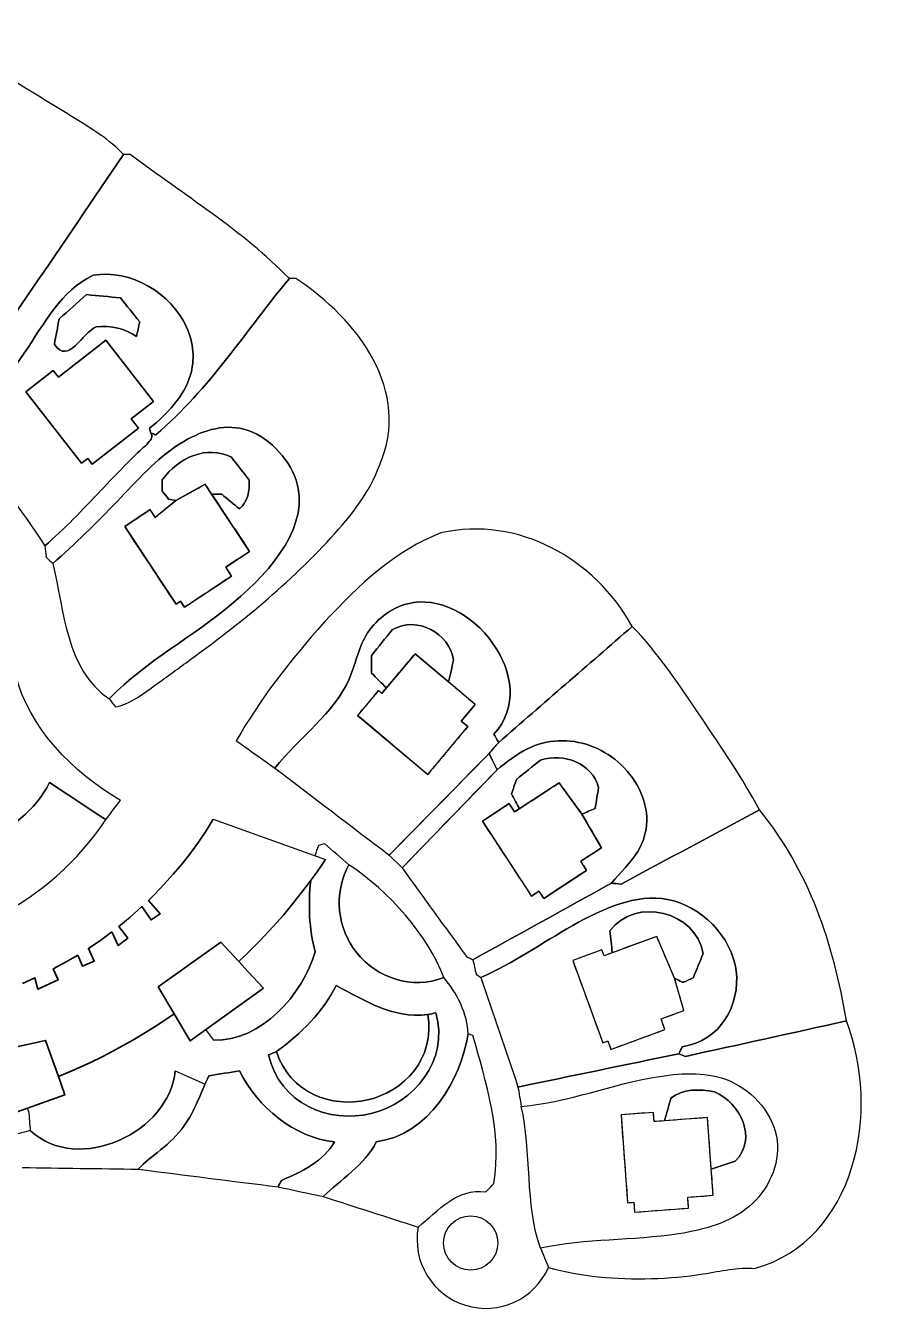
# Model space of a CAD drawing. Header units: millimetres. Extents: x -97856 to 911645, y -69926 to 264120.
# Drawn here: x 756701 to 911645, y -69926 to 162219 of the extents above; entities that cross this region are included whole.
import ezdxf

# ---------------------------------------------------------------- set-up
doc = ezdxf.new("R2010")
doc.units = ezdxf.units.MM
doc.layers.add('01_SITE_BASE', color=7, linetype='Continuous', lineweight=35)
for name, color, linetype in [('02_CHALETS', 7, 'Continuous'), ('03_DESIGN_REGIONS', 7, 'Continuous'), ('REGION_HOLES', 7, 'Continuous'), ('REPAIR_CLOSURES_ONLY', 7, 'Continuous')]:
    doc.layers.add(name, color=color, linetype=linetype)

msp = doc.modelspace()

# ---------------------------------------------------------------- linework, layer by layer
msp.add_line((790671, 18584), (811003, 11279))
msp.add_arc((840011, -57487), 12439, 169.54096, 336.1542)
at = {"layer": '01_SITE_BASE'}
for points in [[(790671, 18584), (789360, 16503), (787979, 14466), (786531, 12477), (785017, 10537), (783439, 8650), (781799, 6816), (780098, 5038), (778931, 3885), (781032, 1467), (779417, 360), (777760, 2777), (775604, 860), (773562, -822), (775185, -2949), (773450, -4272), (772304, -1799), (770304, -3266), (768067, -4787), (769089, -7095), (767018, -8013), (766131, -6010), (764035, -7240), (761704, -8503), (762586, -10497), (758888, -12135), (758391, -10117), (756108, -11113)], [(795275, -7175), (797226, -5308), (799128, -3393), (801588, -764), (803374, 1261), (805108, 3330), (807337, 6157), (809469, 9057), (811003, 11279)], [(795275, -7175), (792045, -3680), (780698, -11748), (783584, -16630)], [(799741, -12008), (797001, -9044), (795275, -7175)], [(783584, -16630), (786470, -21511), (799741, -12008)], [(762651, -27990), (765905, -26608), (768315, -25500), (770696, -24334), (773048, -23108), (776134, -21383), (778410, -20022), (780652, -18605), (783584, -16630)], [(747767, -30059), (746535, -24450), (760323, -21421), (762651, -27990)], [(762651, -27990), (763818, -31284), (749176, -36472), (747767, -30059)]]:
    msp.add_lwpolyline(points, dxfattribs=at)
at = {"layer": '02_CHALETS'}
for p, q in [((771206, 105300), (762649, 98623)), ((779858, 94211), (771206, 105300)), ((761713, 99821), (756747, 95946)), ((762649, 98623), (761713, 99821)), ((756747, 95946), (766834, 83019)), ((775818, 91058), (779858, 94211)), ((777132, 89374), (775818, 91058)), ((768767, 82847), (777132, 89374)), ((766834, 83019), (767952, 83892)), ((767952, 83892), (768767, 82847)), ((789205, 79221), (783897, 76263)), ((790383, 77439), (789205, 79221)), ((797247, 67066), (790383, 77439)), ((779227, 74622), (774636, 71584)), ((780149, 73229), (779227, 74622)), ((783897, 76263), (780149, 73229)), ((774636, 71584), (783935, 57530)), ((792921, 64203), (797247, 67066)), ((793982, 62599), (792921, 64203)), ((785461, 56961), (793982, 62599)), ((783935, 57530), (784734, 58059)), ((784734, 58059), (785461, 56961)), ((827225, 48544), (822025, 42355)), ((833265, 43468), (827225, 48544)), ((820606, 41872), (816815, 37361)), ((821200, 41373), (820606, 41872)), ((822025, 42355), (821200, 41373)), ((838121, 39388), (833265, 43468)), ((816815, 37361), (829498, 26703)), ((835578, 36361), (838121, 39388)), ((829498, 26703), (836771, 35358)), ((836771, 35358), (835578, 36361)), ((853298, 25192), (846093, 20478)), ((857421, 19498), (853298, 25192)), ((844243, 21418), (839427, 18266)), ((845228, 19912), (844243, 21418)), ((846093, 20478), (845228, 19912)), ((860983, 13447), (857421, 19498)), ((839427, 18266), (848302, 4701)), ((857212, 10980), (860983, 13447)), ((850511, 4260), (858282, 9345)), ((858282, 9345), (857212, 10980)), ((848302, 4701), (849647, 5580)), ((849647, 5580), (850511, 4260))]:
    msp.add_line(p, q, dxfattribs=at)
for points in [[(862930, -5566), (861435, -6115), (861041, -5042), (855757, -6982), (861220, -21863), (862120, -21532), (862679, -23054), (872456, -19464), (871751, -17544), (875899, -16022), (874204, -10186), (870976, -2612)], [(880848, -44734), (880153, -35414), (872376, -35994), (870483, -36136), (870359, -34468), (864505, -34905), (865691, -50809), (866825, -50725), (866959, -52520), (876739, -51791), (876592, -49813), (881201, -49469)]]:
    msp.add_lwpolyline(points, close=True, dxfattribs=at)
at = {"layer": '03_DESIGN_REGIONS'}
for p, q in [((840604, 30468), (822532, 12104)), ((842061, 27553), (840604, 30468)), ((824864, 9773), (842061, 27553)), ((822532, 12104), (824864, 9773))]:
    msp.add_line(p, q, dxfattribs=at)
msp.add_circle((837279, -58102), 4918, dxfattribs=at)
for points, knots in [([(774437, 138900), (771934, 141563), (768654, 143558), (765399, 145551), (762176, 147524), (758979, 149496), (755791, 151477), (752603, 153458), (749426, 155448), (746222, 157396), (743114, 159285), (739980, 161134), (736544, 162219)], [0, 0, 0, 0, 1, 1, 1, 2, 2, 2, 3, 3, 3, 4, 4, 4, 4]), ([(744997, 87599), (748705, 92933), (752860, 97639), (756462, 102967), (760073, 108308), (763129, 114275), (768899, 117039)], [4, 4, 4, 4, 5, 5, 5, 6, 6, 6, 6]), ([(768899, 117039), (763129, 114275), (760073, 108308), (756462, 102967), (752860, 97639), (748705, 92933), (744997, 87599)], [4, 4, 4, 4, 5, 5, 5, 6, 6, 6, 6]), ([(768899, 117039), (775713, 118257), (783114, 113712), (785853, 107655), (787115, 104865), (787387, 101754), (786497, 98859), (785373, 95207), (782398, 91899), (779101, 89348)], [6, 6, 6, 6, 7, 7, 7, 8, 8, 8, 9, 9, 9, 9]), ([(779101, 89348), (782398, 91899), (785373, 95207), (786497, 98859), (787387, 101754), (787115, 104865), (785853, 107655), (783114, 113712), (775713, 118257), (768899, 117039)], [1, 1, 1, 1, 2, 2, 2, 3, 3, 3, 4, 4, 4, 4]), ([(760154, 68069), (763697, 71051), (767013, 74609), (770262, 78038), (771827, 79688), (773375, 81309), (774983, 82934), (775849, 83809), (776733, 84685), (777686, 85560), (778110, 85948), (778548, 86337), (778906, 86725), (779443, 87307), (779803, 87889), (779392, 88473)], [7, 7, 7, 7, 8, 8, 8, 9, 9, 9, 10, 10, 10, 11, 11, 11, 12, 12, 12, 12]), ([(779392, 88473), (779803, 87889), (779443, 87307), (778906, 86725), (778548, 86337), (778110, 85948), (777686, 85560), (776733, 84685), (775849, 83809), (774983, 82934), (773375, 81309), (771827, 79688), (770262, 78038), (767013, 74609), (763697, 71051), (760154, 68069)], [18, 18, 18, 18, 19, 19, 19, 20, 20, 20, 21, 21, 21, 22, 22, 22, 23, 23, 23, 23]), ([(761611, 64863), (765700, 68454), (769513, 72165), (773265, 76111), (776841, 79870), (780362, 83842), (784643, 86551), (788241, 88828), (792376, 90213), (796235, 89176), (800434, 88049), (804306, 84054), (805670, 79981), (808334, 72028), (801437, 63778), (794348, 57801), (786720, 51369), (778869, 47571), (771813, 40378)], [2, 2, 2, 2, 3, 3, 3, 4, 4, 4, 5, 5, 5, 6, 6, 6, 7, 7, 7, 8, 8, 8, 8]), ([(771813, 40378), (778869, 47571), (786720, 51369), (794348, 57801), (801437, 63778), (808334, 72028), (805670, 79981), (804306, 84054), (800434, 88049), (796235, 89176), (792376, 90213), (788241, 88828), (784643, 86551), (780362, 83842), (776841, 79870), (773265, 76111), (769513, 72165), (765700, 68454), (761611, 64863)], [1, 1, 1, 1, 2, 2, 2, 3, 3, 3, 4, 4, 4, 5, 5, 5, 6, 6, 6, 7, 7, 7, 7]), ([(772979, 38921), (775241, 39323), (777317, 40815), (779406, 42319), (781526, 43846), (783659, 45387), (785769, 46929), (790218, 50181), (794560, 53439), (798867, 57059), (803414, 60879), (807921, 65102), (811981, 69534), (815693, 73586), (819031, 77814), (820783, 82644)], [9, 9, 9, 9, 10, 10, 10, 11, 11, 11, 12, 12, 12, 13, 13, 13, 14, 14, 14, 14]), ([(831859, 70401), (823865, 67347), (816990, 61040), (810784, 54231), (804578, 47423), (799041, 40113), (794841, 32800)], [0, 0, 0, 0, 1, 1, 1, 2, 2, 2, 2]), ([(801836, 27845), (806219, 33398), (812579, 37757), (815270, 43942), (816381, 46494), (816867, 49358), (818293, 51790), (819938, 54598), (822835, 56831), (825891, 57606), (837101, 60449), (850456, 43666), (841478, 33966)], [3, 3, 3, 3, 4, 4, 4, 5, 5, 5, 6, 6, 6, 7, 7, 7, 7]), ([(841478, 33966), (850456, 43666), (837101, 60449), (825891, 57606), (822835, 56831), (819938, 54598), (818293, 51790), (816867, 49358), (816381, 46494), (815270, 43942), (812579, 37757), (806219, 33398), (801836, 27845)], [2, 2, 2, 2, 3, 3, 3, 4, 4, 4, 5, 5, 5, 6, 6, 6, 6]), ([(889573, 20266), (886492, 26102), (882665, 31619), (878884, 37219), (875039, 42914), (871242, 48695), (866546, 53495)], [11, 11, 11, 11, 12, 12, 12, 13, 13, 13, 13]), ([(842061, 27553), (843785, 28926), (845574, 30383), (847593, 31361), (849337, 32206), (851252, 32694), (853174, 32788), (857040, 32975), (860934, 31565), (863944, 28974), (867100, 26256), (869282, 22239), (869173, 18237), (869121, 16340), (868554, 14446), (867544, 12774), (866262, 10651), (864265, 8885), (862781, 7028)], [3, 3, 3, 3, 4, 4, 4, 5, 5, 5, 6, 6, 6, 7, 7, 7, 8, 8, 8, 9, 9, 9, 9]), ([(862781, 7028), (864265, 8885), (866262, 10651), (867544, 12774), (868554, 14446), (869121, 16340), (869173, 18237), (869282, 22239), (867100, 26256), (863944, 28974), (860934, 31565), (857040, 32975), (853174, 32788), (851252, 32694), (849337, 32206), (847593, 31361), (845574, 30383), (843785, 28926), (842061, 27553)], [0, 0, 0, 0, 1, 1, 1, 2, 2, 2, 3, 3, 3, 4, 4, 4, 5, 5, 5, 6, 6, 6, 6]), ([(815245, 10356), (812328, 5107), (813172, -1238), (816644, -5577), (820233, -10061), (826629, -12401), (832442, -10048)], [1, 1, 1, 1, 2, 2, 2, 3, 3, 3, 3]), ([(839146, -10048), (845019, -7469), (850016, -3888), (855791, -631), (861193, 2416), (867276, 5178), (872952, 4088), (878982, 2931), (884552, -2575), (885358, -8871), (886125, -14856), (882587, -21555), (875582, -22582)], [5, 5, 5, 5, 6, 6, 6, 7, 7, 7, 8, 8, 8, 9, 9, 9, 9]), ([(875582, -22582), (882587, -21555), (886125, -14856), (885358, -8871), (884552, -2575), (878982, 2931), (872952, 4088), (867276, 5178), (861193, 2416), (855791, -631), (850016, -3888), (845019, -7469), (839146, -10048)], [3, 3, 3, 3, 4, 4, 4, 5, 5, 5, 6, 6, 6, 7, 7, 7, 7]), ([(874204, -10186), (874664, -10432), (875123, -10677), (875582, -10923), (875679, -10923), (875776, -10923), (875873, -10923), (876456, -10631), (877039, -10340), (877622, -10048), (878205, -8591), (878788, -7133), (879371, -5676), (878022, 1896), (867252, 4658), (862465, -1595), (862620, -2919), (862775, -4243), (862930, -5566), (865612, -4582), (868294, -3597), (870976, -2612), (872052, -5137), (873128, -7662), (874204, -10186)], [0, 0, 0, 0, 1, 1, 1, 2, 2, 2, 3, 3, 3, 4, 4, 4, 5, 5, 5, 6, 6, 6, 7, 7, 7, 8, 8, 8, 8]), ([(800670, -24040), (802777, -32925), (811645, -36537), (819255, -34660), (826989, -32751), (833423, -25173), (830985, -16461)], [1, 1, 1, 1, 2, 2, 2, 3, 3, 3, 3]), ([(802128, -23457), (804528, -30937), (812079, -33695), (818612, -32202), (825233, -30687), (830808, -24805), (829527, -16752)], [2, 2, 2, 2, 3, 3, 3, 4, 4, 4, 4]), ([(829527, -16752), (830808, -24805), (825233, -30687), (818612, -32202), (812079, -33695), (804528, -30937), (802128, -23457)], [4, 4, 4, 4, 5, 5, 5, 6, 6, 6, 6]), ([(777060, -44735), (778150, -43547), (779682, -42471), (781149, -41262), (782707, -39978), (784192, -38544), (785353, -36948), (787396, -34139), (788434, -30828), (789885, -27829)], [10, 10, 10, 10, 11, 11, 11, 12, 12, 12, 13, 13, 13, 13]), ([(789885, -27829), (788434, -30828), (787396, -34139), (785353, -36948), (784192, -38544), (782707, -39978), (781149, -41262), (779682, -42471), (778150, -43547), (777060, -44735)], [4, 4, 4, 4, 5, 5, 5, 6, 6, 6, 7, 7, 7, 7]), ([(846433, -33367), (855075, -32662), (862855, -29289), (871520, -27944), (875814, -27278), (880325, -27110), (884184, -28762), (888629, -30665), (892207, -34983), (892771, -39598), (893304, -43962), (891141, -48590), (887668, -51537), (884252, -54435), (879570, -55706), (874922, -56433)], [4, 4, 4, 4, 5, 5, 5, 6, 6, 6, 7, 7, 7, 8, 8, 8, 9, 9, 9, 9]), ([(846433, -33367), (848385, -41592), (847081, -51165), (849931, -59018), (858232, -57282), (866519, -57748), (874922, -56433), (879570, -55706), (884252, -54435), (887668, -51537), (891141, -48590), (893304, -43962), (892771, -39598), (892207, -34983), (888629, -30665), (884184, -28762), (880325, -27110), (875814, -27278), (871520, -27944), (862855, -29289), (855075, -32662), (846433, -33367)], [0, 0, 0, 0, 1, 1, 1, 2, 2, 2, 3, 3, 3, 4, 4, 4, 5, 5, 5, 6, 6, 6, 7, 7, 7, 7]), ([(880848, -44734), (882299, -44248), (883750, -43763), (885201, -43278), (889256, -39235), (886213, -32758), (881412, -30744), (878784, -30236), (875585, -30122), (873542, -31910), (873153, -33271), (872764, -34633), (872376, -35994), (874968, -35801), (877561, -35608), (880153, -35414), (880385, -38521), (880617, -41627), (880848, -44734)], [0, 0, 0, 0, 1, 1, 1, 2, 2, 2, 3, 3, 3, 4, 4, 4, 5, 5, 5, 6, 6, 6, 6]), ([(851389, -62516), (857116, -64150), (863604, -64735), (870003, -64549), (873182, -64457), (876340, -64174), (879408, -63688), (882608, -63182), (885710, -62455), (888699, -62710)], [11, 11, 11, 11, 12, 12, 12, 13, 13, 13, 14, 14, 14, 14])]:
    msp.add_open_spline(points, degree=3, knots=knots, dxfattribs=at)
for points in [[(741499, 90514), (752478, 106643), (763458, 122771), (774437, 138900)], [(774437, 138900), (763458, 122771), (752478, 106643), (741499, 90514)], [(775603, 138900), (775214, 138900), (774825, 138900), (774437, 138900)], [(804460, 116456), (796004, 125105), (785223, 131688), (775603, 138900)], [(780266, 88182), (790104, 96487), (796748, 107274), (804460, 116456)], [(804460, 116456), (796748, 107274), (790104, 96487), (780266, 88182)], [(805626, 116456), (805237, 116456), (804848, 116456), (804460, 116456)], [(820783, 82644), (826619, 96032), (816997, 108992), (805626, 116456)], [(767733, 113541), (766081, 112084), (764429, 110626), (762777, 109169)], [(773854, 112958), (771813, 113152), (769773, 113347), (767733, 113541)], [(777352, 108586), (776186, 110043), (775020, 111501), (773854, 112958)], [(762777, 109169), (762486, 107614), (762194, 106060), (761903, 104505)], [(761903, 104505), (764468, 100772), (767002, 106711), (769482, 107711)], [(769482, 107711), (772256, 107962), (774708, 107434), (776769, 105962)], [(776769, 105962), (776963, 106837), (777157, 107711), (777352, 108586)], [(779101, 89348), (779198, 89056), (779295, 88765), (779392, 88473)], [(779392, 88473), (779295, 88765), (779198, 89056), (779101, 89348)], [(779392, 88473), (779684, 88376), (779975, 88279), (780266, 88182)], [(780266, 88182), (779975, 88279), (779684, 88376), (779392, 88473)], [(744997, 87599), (750652, 81401), (756063, 74632), (760154, 68069)], [(793966, 84101), (789487, 86392), (784419, 84050), (781432, 80020)], [(797173, 80020), (796104, 81381), (795035, 82741), (793966, 84101)], [(781432, 80020), (781432, 79340), (781432, 78660), (781432, 77980)], [(783897, 76263), (785667, 77249), (787436, 78235), (789205, 79221)], [(789205, 79221), (789598, 78627), (789991, 78033), (790383, 77439)], [(795424, 74774), (796930, 76140), (797327, 77966), (797173, 80020)], [(781432, 77980), (781821, 77494), (782210, 77008), (782598, 76523)], [(790383, 77439), (790995, 77425), (791606, 77411), (792217, 77397)], [(792217, 77397), (793286, 76523), (794355, 75648), (795424, 74774)], [(782598, 76523), (783031, 76436), (783464, 76349), (783897, 76263)], [(866546, 53495), (859706, 65728), (845976, 73576), (831859, 70401)], [(760154, 68069), (760251, 67389), (760348, 66709), (760446, 66029)], [(760446, 66029), (760834, 65640), (761223, 65252), (761611, 64863)], [(761611, 64863), (763744, 56311), (763956, 45718), (771813, 40378)], [(834191, 47374), (833411, 52305), (827603, 55454), (823115, 52912)], [(842353, 32508), (850417, 39504), (858481, 46500), (866546, 53495)], [(866546, 53495), (858481, 46500), (850417, 39504), (842353, 32508)], [(823115, 52912), (821852, 51358), (820589, 49803), (819325, 48249)], [(819325, 48249), (819325, 47180), (819325, 46111), (819325, 45042)], [(822025, 42355), (823758, 44418), (825492, 46481), (827225, 48544)], [(827225, 48544), (829239, 46852), (831252, 45160), (833265, 43468)], [(833265, 43468), (833574, 44770), (833883, 46072), (834191, 47374)], [(773854, 22015), (765250, 27022), (757234, 35242), (754907, 44751)], [(819325, 45042), (820225, 44146), (821125, 43251), (822025, 42355)], [(771813, 40378), (772202, 39893), (772591, 39407), (772979, 38921)], [(794841, 32800), (797173, 31148), (799504, 29496), (801836, 27845)], [(842353, 32508), (841770, 31828), (841187, 31148), (840604, 30468)], [(840604, 30468), (841187, 31148), (841770, 31828), (842353, 32508)], [(841478, 33966), (841770, 33480), (842061, 32994), (842353, 32508)], [(842353, 32508), (842061, 32994), (841770, 33480), (841478, 33966)], [(822532, 12104), (828556, 18226), (834580, 24347), (840604, 30468)], [(840604, 30468), (841090, 29496), (841575, 28525), (842061, 27553)], [(860425, 24347), (859238, 28782), (854175, 30604), (849931, 29302)], [(849931, 29302), (848474, 28136), (847016, 26970), (845559, 25804)], [(801836, 27845), (808735, 22598), (815633, 17351), (822532, 12104)], [(842061, 27553), (836329, 21626), (830596, 15699), (824864, 9773)], [(845559, 25804), (845268, 24930), (844976, 24055), (844685, 23181)], [(732463, 14436), (743147, 11169), (755768, 15012), (761029, 25221)], [(761029, 25221), (755768, 15012), (743147, 11169), (732463, 14436)], [(761029, 25221), (764429, 22987), (767830, 20752), (771230, 18517)], [(771230, 18517), (767830, 20752), (764429, 22987), (761029, 25221)], [(846093, 20478), (848495, 22050), (850897, 23621), (853298, 25192)], [(853298, 25192), (854673, 23294), (856047, 21396), (857421, 19498)], [(859842, 20558), (860036, 21821), (860230, 23084), (860425, 24347)], [(771230, 18517), (772105, 19683), (772979, 20849), (773854, 22015)], [(844685, 23181), (845154, 22280), (845624, 21379), (846093, 20478)], [(857421, 19498), (858228, 19851), (859035, 20204), (859842, 20558)], [(864505, 6858), (872861, 11327), (881217, 15797), (889573, 20266)], [(889573, 20266), (881217, 15797), (872861, 11327), (864505, 6858)], [(905313, -17918), (903038, -4010), (898510, 9402), (889573, 20266)], [(725759, -3927), (743934, -5346), (760983, 3222), (771230, 18517)], [(810872, 14145), (810484, 14048), (810095, 13951), (809706, 13853)], [(815245, 10356), (813787, 11619), (812330, 12882), (810872, 14145)], [(809706, 13853), (809491, 13228), (809276, 12602), (809061, 11977)], [(816644, -5577), (813172, -1238), (812328, 5107), (815245, 10356)], [(832442, -10048), (829436, -2293), (822547, 5506), (815245, 10356)], [(824864, 9773), (828750, 4429), (832637, -915), (836523, -6259)], [(809123, -5385), (807993, -1282), (807872, 3223), (808314, 7487)], [(808314, 7487), (807872, 3223), (807993, -1282), (809123, -5385)], [(837689, -6842), (846053, -2219), (854417, 2405), (862781, 7028)], [(862781, 7028), (854417, 2405), (846053, -2219), (837689, -6842)], [(862781, 7028), (863356, 6971), (863931, 6914), (864505, 6858)], [(864505, 6858), (863931, 6914), (863356, 6971), (862781, 7028)], [(790760, -21416), (799327, -21616), (806852, -13208), (809123, -5385)], [(809123, -5385), (806852, -13208), (799327, -21616), (790760, -21416)], [(832442, -10048), (826629, -12401), (820233, -10061), (816644, -5577)], [(836523, -6259), (836912, -6453), (837300, -6648), (837689, -6842)], [(837689, -6842), (837883, -7716), (838078, -8591), (838272, -9465)], [(812913, -11506), (810625, -16180), (806503, -20329), (802128, -23457)], [(829527, -16752), (822948, -17518), (818074, -14164), (812913, -11506)], [(836814, -20250), (836795, -16778), (834714, -12704), (832442, -10048)], [(838272, -9465), (838563, -9660), (838855, -9854), (839146, -10048)], [(839146, -10048), (841381, -16655), (843616, -23262), (845850, -29869)], [(830985, -16461), (830499, -16558), (830013, -16655), (829527, -16752)], [(876165, -24331), (885881, -22194), (895597, -20056), (905313, -17918)], [(905313, -17918), (895597, -20056), (885881, -22194), (876165, -24331)], [(888699, -62710), (907067, -57606), (911645, -34163), (905313, -17918)], [(820200, -39780), (829701, -38580), (835556, -28499), (836814, -20250)], [(836814, -20250), (835556, -28499), (829701, -38580), (820200, -39780)], [(837689, -20542), (837397, -20445), (837106, -20347), (836814, -20250)], [(841478, -47358), (843056, -38133), (840045, -28919), (837689, -20542)], [(875582, -22582), (875388, -23003), (875193, -23424), (874999, -23845)], [(874999, -23845), (875193, -23424), (875388, -23003), (875582, -22582)], [(802128, -23457), (801642, -23651), (801156, -23845), (800670, -24040)], [(845850, -29869), (855567, -27861), (865283, -25853), (874999, -23845)], [(874999, -23845), (865283, -25853), (855567, -27861), (845850, -29869)], [(874999, -23845), (875388, -24007), (875776, -24169), (876165, -24331)], [(876165, -24331), (875776, -24169), (875388, -24007), (874999, -23845)], [(783764, -26954), (782805, -38016), (766281, -45868), (757531, -37739)], [(757531, -37739), (766281, -45868), (782805, -38016), (783764, -26954)], [(789885, -27829), (791732, -27537), (793578, -27246), (795424, -26954)], [(795424, -26954), (793578, -27246), (791732, -27537), (789885, -27829)], [(795424, -26954), (798712, -33560), (805375, -39026), (812621, -39780)], [(812621, -39780), (805375, -39026), (798712, -33560), (795424, -26954)], [(845850, -29869), (846045, -31035), (846239, -32201), (846433, -33367)], [(757239, -34242), (757336, -35407), (757434, -36573), (757531, -37739)], [(757531, -37739), (755393, -38322), (753256, -38905), (751118, -39488)], [(812621, -39780), (810829, -43169), (806459, -45367), (803002, -46775)], [(803002, -46775), (806459, -45367), (810829, -43169), (812621, -39780)], [(810581, -49690), (813520, -46789), (818118, -43991), (820200, -39780)], [(820200, -39780), (818118, -43991), (813520, -46789), (810581, -49690)], [(756073, -44443), (763069, -44541), (770065, -44638), (777060, -44735)], [(777060, -44735), (785513, -45804), (793966, -46873), (802419, -47941)], [(803002, -46775), (802808, -47164), (802614, -47553), (802419, -47941)], [(802419, -47941), (802614, -47553), (802808, -47164), (803002, -46775)], [(802419, -47941), (805140, -48524), (807860, -49107), (810581, -49690)], [(827778, -55228), (831488, -52193), (834791, -48179), (840021, -48816)], [(840021, -48816), (840507, -48330), (840992, -47844), (841478, -47358)], [(810581, -49690), (816313, -51536), (822046, -53382), (827778, -55228)], [(874922, -56433), (866519, -57748), (858232, -57282), (849931, -59018)], [(849931, -59018), (850417, -60184), (850903, -61350), (851389, -62516)]]:
    msp.add_open_spline(points, degree=3, dxfattribs=at)
at = {"layer": 'REGION_HOLES'}
for p, q in [((762649, 98623), (771206, 105300)), ((771206, 105300), (779858, 94211)), ((756747, 95946), (761713, 99821)), ((761713, 99821), (762649, 98623)), ((766834, 83019), (756747, 95946)), ((779858, 94211), (775818, 91058)), ((775818, 91058), (777132, 89374)), ((777132, 89374), (768767, 82847)), ((767952, 83892), (766834, 83019)), ((768767, 82847), (767952, 83892))]:
    msp.add_line(p, q, dxfattribs=at)
for points in [[(762777, 109169), (764429, 110626), (766081, 112084), (767733, 113541)], [(767733, 113541), (769773, 113347), (771813, 113152), (773854, 112958)], [(773854, 112958), (775020, 111501), (776186, 110043), (777352, 108586)], [(761903, 104505), (762194, 106060), (762486, 107614), (762777, 109169)], [(769482, 107711), (767002, 106711), (764468, 100772), (761903, 104505)], [(776769, 105962), (774708, 107434), (772256, 107962), (769482, 107711)], [(777352, 108586), (777157, 107711), (776963, 106837), (776769, 105962)], [(781432, 80020), (784419, 84050), (789487, 86392), (793966, 84101)], [(793966, 84101), (795035, 82741), (796104, 81381), (797173, 80020)], [(781432, 77980), (781432, 78660), (781432, 79340), (781432, 80020)], [(797173, 80020), (797327, 77966), (796930, 76140), (795424, 74774)], [(782598, 76523), (782210, 77008), (781821, 77494), (781432, 77980)], [(792217, 77397), (791606, 77411), (790995, 77425), (790383, 77439)], [(790383, 77439), (792671, 73982), (794959, 70524), (797247, 67066)], [(795424, 74774), (794355, 75648), (793286, 76523), (792217, 77397)], [(774636, 71584), (776166, 72597), (777697, 73609), (779227, 74622)], [(779227, 74622), (779535, 74158), (779842, 73693), (780149, 73229)], [(780149, 73229), (781399, 74240), (782648, 75252), (783897, 76263)], [(783897, 76263), (783464, 76349), (783031, 76436), (782598, 76523)], [(783935, 57530), (780835, 62215), (777736, 66899), (774636, 71584)], [(797247, 67066), (795805, 66112), (794363, 65157), (792921, 64203)], [(792921, 64203), (793274, 63668), (793628, 63133), (793982, 62599)], [(793982, 62599), (791142, 60719), (788301, 58840), (785461, 56961)], [(784734, 58059), (784468, 57883), (784202, 57706), (783935, 57530)], [(785461, 56961), (785219, 57327), (784977, 57693), (784734, 58059)], [(823115, 52912), (827603, 55454), (833411, 52305), (834191, 47374)], [(819325, 48249), (820589, 49803), (821852, 51358), (823115, 52912)], [(819325, 45042), (819325, 46111), (819325, 47180), (819325, 48249)], [(834191, 47374), (833883, 46072), (833574, 44770), (833265, 43468)], [(822025, 42355), (821125, 43251), (820225, 44146), (819325, 45042)], [(816815, 37361), (818079, 38864), (819342, 40368), (820606, 41872)], [(820606, 41872), (820804, 41706), (821002, 41540), (821200, 41373)], [(821200, 41373), (821475, 41700), (821750, 42028), (822025, 42355)], [(833265, 43468), (834884, 42108), (836503, 40748), (838121, 39388)], [(829498, 26703), (825271, 30256), (821043, 33808), (816815, 37361)], [(838121, 39388), (837273, 38379), (836425, 37370), (835578, 36361)], [(836771, 35358), (834347, 32473), (831923, 29588), (829498, 26703)], [(835578, 36361), (835975, 36027), (836373, 35693), (836771, 35358)], [(849931, 29302), (854175, 30604), (859238, 28782), (860425, 24347)], [(845559, 25804), (847016, 26970), (848474, 28136), (849931, 29302)], [(844685, 23181), (844976, 24055), (845268, 24930), (845559, 25804)], [(860425, 24347), (860230, 23084), (860036, 21821), (859842, 20558)], [(839427, 18266), (841032, 19317), (842638, 20367), (844243, 21418)], [(844243, 21418), (844572, 20916), (844900, 20414), (845228, 19912)], [(846093, 20478), (845624, 21379), (845154, 22280), (844685, 23181)], [(845228, 19912), (845517, 20101), (845805, 20290), (846093, 20478)], [(859842, 20558), (859035, 20204), (858228, 19851), (857421, 19498)], [(857421, 19498), (858608, 17481), (859795, 15464), (860983, 13447)], [(848302, 4701), (845344, 9223), (842385, 13744), (839427, 18266)], [(860983, 13447), (859726, 12625), (858469, 11803), (857212, 10980)], [(858282, 9345), (855692, 7650), (853101, 5955), (850511, 4260)], [(857212, 10980), (857569, 10435), (857925, 9890), (858282, 9345)], [(849647, 5580), (849199, 5287), (848750, 4994), (848302, 4701)], [(850511, 4260), (850223, 4700), (849935, 5140), (849647, 5580)], [(802128, -23457), (806503, -20329), (810625, -16180), (812913, -11506)], [(812913, -11506), (818074, -14164), (822948, -17518), (829527, -16752)], [(829527, -16752), (830013, -16655), (830499, -16558), (830985, -16461)], [(800670, -24040), (801156, -23845), (801642, -23651), (802128, -23457)]]:
    msp.add_open_spline(points, degree=3, dxfattribs=at)
for points, knots in [([(862930, -5566), (862775, -4243), (862620, -2919), (862465, -1595), (867252, 4658), (878022, 1896), (879371, -5676), (878788, -7133), (878205, -8591), (877622, -10048), (877039, -10340), (876456, -10631), (875873, -10923), (875776, -10923), (875679, -10923), (875582, -10923), (875123, -10677), (874664, -10432), (874204, -10186), (874769, -12132), (875334, -14077), (875899, -16022), (874516, -16529), (873134, -17037), (871751, -17544), (871986, -18184), (872221, -18824), (872456, -19464), (869197, -20661), (865938, -21857), (862679, -23054), (862493, -22546), (862306, -22039), (862120, -21532), (861820, -21642), (861520, -21752), (861220, -21863), (859399, -16902), (857578, -11942), (855757, -6982), (857518, -6335), (859279, -5689), (861041, -5042), (861172, -5400), (861303, -5758), (861435, -6115), (861933, -5932), (862432, -5749), (862930, -5566)], [0, 0, 0, 0, 1, 1, 1, 2, 2, 2, 3, 3, 3, 4, 4, 4, 5, 5, 5, 6, 6, 6, 7, 7, 7, 8, 8, 8, 9, 9, 9, 10, 10, 10, 11, 11, 11, 12, 12, 12, 13, 13, 13, 14, 14, 14, 15, 15, 15, 16, 16, 16, 16]), ([(830985, -16461), (833423, -25173), (826989, -32751), (819255, -34660), (811645, -36537), (802777, -32925), (800670, -24040)], [3, 3, 3, 3, 4, 4, 4, 5, 5, 5, 5]), ([(872376, -35994), (872764, -34633), (873153, -33271), (873542, -31910), (875585, -30122), (878784, -30236), (881412, -30744), (886213, -32758), (889256, -39235), (885201, -43278), (883750, -43763), (882299, -44248), (880848, -44734), (880966, -46312), (881084, -47891), (881201, -49469), (879665, -49584), (878128, -49698), (876592, -49813), (876641, -50472), (876690, -51131), (876739, -51791), (873479, -52034), (870219, -52277), (866959, -52520), (866914, -51921), (866870, -51323), (866825, -50725), (866447, -50753), (866069, -50781), (865691, -50809), (865296, -45508), (864900, -40206), (864505, -34905), (866456, -34759), (868408, -34614), (870359, -34468), (870400, -35024), (870442, -35580), (870483, -36136), (871114, -36088), (871745, -36041), (872376, -35994)], [0, 0, 0, 0, 1, 1, 1, 2, 2, 2, 3, 3, 3, 4, 4, 4, 5, 5, 5, 6, 6, 6, 7, 7, 7, 8, 8, 8, 9, 9, 9, 10, 10, 10, 11, 11, 11, 12, 12, 12, 13, 13, 13, 14, 14, 14, 14])]:
    msp.add_open_spline(points, degree=3, knots=knots, dxfattribs=at)
at = {"layer": 'REPAIR_CLOSURES_ONLY'}
for p, q in [((790760, -21416), (789351, -19449)), ((783764, -26954), (789192, -29340)), ((757239, -34242), (757042, -33685))]:
    msp.add_line(p, q, dxfattribs=at)

doc.saveas('drawing.dxf')
